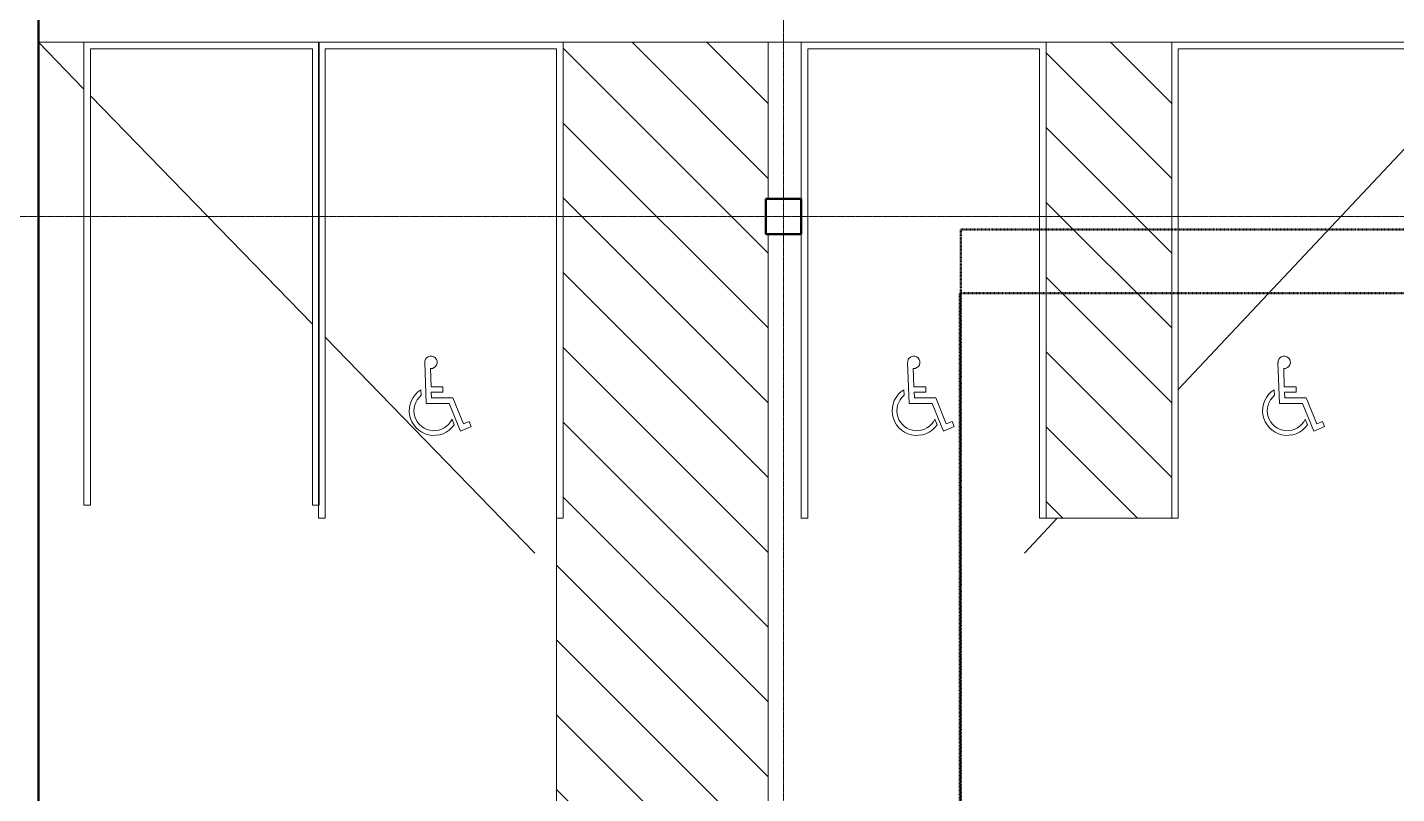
# Model space of a CAD drawing. Header units: inches. Extents: x -4235 to -464, y 9706 to 12365.
# Drawn here: x -3824 to -3203, y 11020 to 11368 of the extents above; entities that cross this region are included whole.
import ezdxf

# ---------------------------------------------------------------- set-up
doc = ezdxf.new("R2010")
doc.units = ezdxf.units.IN
doc.header["$MEASUREMENT"] = 0
doc.linetypes.add('Dash 1_16_', pattern=[0.125, 0.0625, -0.0625])
doc.linetypes.add('Grid Line 1_2_', pattern=[0.875, 0.5, -0.125, 0.125, -0.125])
for name, color, linetype, lineweight in [('0-1', 7, 'Continuous', 5), ('0-2', 7, 'Continuous', 9), ('A-DETL-MEDM-1', 90, 'Continuous', 20), ('A-FLOR-1', 7, 'Continuous', 9), ('A-FLOR-4', 71, 'Continuous', 13), ('A-FLOR-PATT-1', 9, 'Continuous', 9), ('A-GENM-1', 7, 'Continuous', 9), ('C-PROP-LINE-1', 91, 'Dash 1_16_', 50), ('S-COLS', 52, 'Continuous', 9), ('S-COLS-1', 52, 'Continuous', 50), ('S-FNDN-5', 32, 'Continuous', 50), ('S-GRID-1', 1, 'Grid Line 1_2_', 9)]:
    doc.layers.add(name, color=color, linetype=linetype, lineweight=lineweight)

# ---------------------------------------------------------------- blocks, each defined once
blk = doc.blocks.new('Parking_Stall_Multiple - STANDARD-2217643-BACKGROUND - BASEMENT')
at = {"layer": 'A-GENM-1'}
for p, q in [((210, 0), (0, 0)), ((0, 0), (0, -106.67)), ((210, -3), (210, 0)), ((3, -103.67), (3, -3)), ((3, -3), (210, -3)), ((210, -103.67), (3, -103.67)), ((210, -106.67), (210, -103.67)), ((0, -106.67), (210, -106.67))]:
    blk.add_line(p, q, dxfattribs=at)
blk = doc.blocks.new('Parking_Stall_Multiple - ADA-1919661-BACKGROUND - BASEMENT')
at = {"layer": 'A-GENM-1'}
for p, q in [((216, 111), (0, 111)), ((0, 111), (0, 0)), ((3, 3), (3, 108)), ((3, 108), (216, 108)), ((216, 108), (216, 111)), ((216, 3), (3, 3)), ((216, 0), (216, 3)), ((0, 0), (71, 0)), ((87, 0), (216, 0))]:
    blk.add_line(p, q, dxfattribs=at)
blk = doc.blocks.new('Parking_Stall_Multiple - ADA-VAN-2088509-BACKGROUND - BASEMENT')
at = {"layer": 'A-GENM-1'}
for p, q in [((216, 111), (0, 111)), ((0, 111), (0, 0)), ((3, 3), (3, 108)), ((3, 108), (216, 108)), ((216, 108), (216, 111)), ((216, 3), (3, 3)), ((216, 0), (216, 3)), ((0, 0), (216, 0))]:
    blk.add_line(p, q, dxfattribs=at)
blk = doc.blocks.new('CTR - 1st Phase - Common Walls_rvt-1-BACKGROUND - BASEMENT')
at = {"layer": 'A-FLOR-PATT-1'}
h = blk.add_hatch(dxfattribs=at)
h.set_pattern_fill('FP_2', color=256, style=0, pattern_type=2)
h.set_pattern_definition([(315, (-3536.324, 10906.164), (16.9706, 16.9706), [])])
h.paths.add_polyline_path([(-3488.32, 10451.14), (-3488.32, 10459.19), (-3489.32, 10459.19), (-3489.32, 10475.19), (-3488.32, 10475.19), (-3488.32, 10808.19), (-3489.32, 10808.19), (-3489.32, 10824.19), (-3488.32, 10824.19), (-3488.32, 11274.19), (-3489.32, 11274.19), (-3489.32, 11290.19), (-3488.32, 11290.19), (-3488.32, 11361.19), (-3581.32, 11361.19), (-3581.32, 11145.19), (-3584.32, 11145.19), (-3584.32, 10875.19), (-3583.82, 10875.19), (-3583.82, 10455.19), (-3584.32, 10455.19), (-3584.32, 10451.14), (-3583.82, 10451.14)], flags=0)
h = blk.add_hatch(dxfattribs=at)
h.set_pattern_fill('FP_3', color=256, style=0, pattern_type=2)
h.set_pattern_definition([(315, (-3353.324, 10906.164), (16.9706, 16.9706), [])])
h.paths.add_polyline_path([(-3362.32, 11145.19), (-3305.32, 11145.19), (-3305.32, 11361.19), (-3362.32, 11361.19), (-3362.32, 11193.19)], flags=0)
at = {"layer": 'A-DETL-MEDM-1'}
for p, q in [((-3643.4, 11197.31), (-3644.12, 11215.93)), ((-3424.4, 11197.31), (-3425.12, 11215.93)), ((-3256.4, 11197.31), (-3257.12, 11215.93)), ((-3641.52, 11213.15), (-3641.23, 11204.89)), ((-3422.52, 11213.15), (-3422.23, 11204.89)), ((-3254.52, 11213.15), (-3254.23, 11204.89)), ((-3645.66, 11201), (-3645.81, 11203.42)), ((-3641.23, 11204.89), (-3635.82, 11204.89)), ((-3635.82, 11204.89), (-3635.82, 11202.41)), ((-3426.66, 11201), (-3426.81, 11203.42)), ((-3422.23, 11204.89), (-3416.82, 11204.89)), ((-3416.82, 11204.89), (-3416.82, 11202.41)), ((-3258.66, 11201), (-3258.81, 11203.42)), ((-3254.23, 11204.89), (-3248.82, 11204.89)), ((-3248.82, 11204.89), (-3248.82, 11202.41)), ((-3633.02, 11197.31), (-3643.4, 11197.31)), ((-3635.82, 11202.41), (-3641.14, 11202.41)), ((-3641.14, 11202.41), (-3641, 11199.79)), ((-3641, 11199.79), (-3631.35, 11199.79)), ((-3627.88, 11184.77), (-3633.02, 11197.31)), ((-3631.35, 11199.79), (-3626.53, 11188.01)), ((-3414.02, 11197.31), (-3424.4, 11197.31)), ((-3416.82, 11202.41), (-3422.14, 11202.41)), ((-3422.14, 11202.41), (-3422, 11199.79)), ((-3422, 11199.79), (-3412.35, 11199.79)), ((-3408.88, 11184.77), (-3414.02, 11197.31)), ((-3412.35, 11199.79), (-3407.53, 11188.01)), ((-3246.02, 11197.31), (-3256.4, 11197.31)), ((-3248.82, 11202.41), (-3254.14, 11202.41)), ((-3254.14, 11202.41), (-3254, 11199.79)), ((-3254, 11199.79), (-3244.35, 11199.79)), ((-3240.88, 11184.77), (-3246.02, 11197.31)), ((-3244.35, 11199.79), (-3239.53, 11188.01)), ((-3630.7, 11187.64), (-3631.71, 11190.14)), ((-3623, 11186.77), (-3627.88, 11184.77)), ((-3626.53, 11188.01), (-3623.95, 11189.07)), ((-3623.95, 11189.07), (-3623, 11186.77)), ((-3411.7, 11187.64), (-3412.71, 11190.14)), ((-3404, 11186.77), (-3408.88, 11184.77)), ((-3407.53, 11188.01), (-3404.95, 11189.07)), ((-3404.95, 11189.07), (-3404, 11186.77)), ((-3243.7, 11187.64), (-3244.71, 11190.14)), ((-3236, 11186.77), (-3240.88, 11184.77)), ((-3239.53, 11188.01), (-3236.95, 11189.07)), ((-3236.95, 11189.07), (-3236, 11186.77))]:
    blk.add_line(p, q, dxfattribs=at)
for centre, radius, start, end in [((-3641.29, 11215.97), 2.82, 265.22214, 186.53306), ((-3422.29, 11215.97), 2.82, 265.22214, 186.53306), ((-3254.29, 11215.97), 2.82, 265.22214, 186.53306), ((-3639.92, 11193.98), 11.19, 121.7672, 325.45532), ((-3420.92, 11193.98), 11.19, 121.7672, 325.45532), ((-3252.92, 11193.98), 11.19, 121.7672, 325.45532), ((-3639.92, 11193.98), 9.06, 129.29327, 334.87357), ((-3420.92, 11193.98), 9.06, 129.29327, 334.87357), ((-3252.92, 11193.98), 9.06, 129.29327, 334.87357)]:
    blk.add_arc(centre, radius, start, end, dxfattribs=at)
at = {"layer": 'A-FLOR-1'}
for p, q in [((-3488.32, 11361.19), (-3581.32, 11361.19)), ((-3488.32, 11290.19), (-3488.32, 11361.19)), ((-3305.32, 11361.19), (-3362.32, 11361.19)), ((-3488.32, 10824.19), (-3488.32, 11274.19)), ((-3584.32, 11145.19), (-3584.32, 10875.19)), ((-3362.32, 11145.19), (-3305.32, 11145.19))]:
    blk.add_line(p, q, dxfattribs=at)
at = {"layer": '0-2'}
for name, p, rotation in [('Parking_Stall_Multiple - STANDARD-2217643-BACKGROUND - BASEMENT', (-3692.02, 11361.19), 270.0000000000005), ('Parking_Stall_Multiple - ADA-VAN-2088509-BACKGROUND - BASEMENT', (-3692.32, 11361.19), 269.9999999999978), ('Parking_Stall_Multiple - ADA-1919661-BACKGROUND - BASEMENT', (-3473.32, 11361.19), 269.9999999999978), ('Parking_Stall_Multiple - ADA-VAN-2088509-BACKGROUND - BASEMENT', (-3305.32, 11361.19), 269.9999999999978)]:
    blk.add_blockref(name, p, dxfattribs=dict(at, rotation=rotation))
blk = doc.blocks.new('Concrete-Rectangular-Column - ONE-1856735-BACKGROUND - BASEMENT')
at = {"layer": 'S-COLS-1'}
for p, q in [((8, 8), (-8, 8)), ((-8, 8), (-8, -8)), ((8, -8), (8, 8)), ((-8, -8), (8, -8))]:
    blk.add_line(p, q, dxfattribs=at)
blk = doc.blocks.new('Family - ___-2835860-BACKGROUND - BASEMENT')
at = {"layer": 'C-PROP-LINE-1'}
for p, q in [((-2067.92, 11247.39), (-3401.42, 11247.39)), ((-3401.42, 11247.39), (-3401.42, 10851.39))]:
    blk.add_line(p, q, dxfattribs=at)
blk = doc.blocks.new('Family - ___-2835903-BACKGROUND - BASEMENT')
at = {"layer": 'C-PROP-LINE-1'}
for p, q in [((-2096.82, 11276.29), (-3400.92, 11276.29)), ((-3400.92, 11276.29), (-3400.92, 10822.49))]:
    blk.add_line(p, q, dxfattribs=at)
blk = doc.blocks.new('Family - ___-2835932-BACKGROUND - BASEMENT')
at = {"layer": 'C-PROP-LINE-1'}
for p, q in [((-2067.92, 11247.39), (-3401.42, 11247.39)), ((-3401.42, 11247.39), (-3401.42, 10851.39))]:
    blk.add_line(p, q, dxfattribs=at)

msp = doc.modelspace()

# ---------------------------------------------------------------- linework, layer by layer
at = {"layer": 'A-FLOR-4'}
for p, q in [((-3798.69, 11339.94), (-3819.32, 11361.19)), ((-3798.69, 11361.19), (-3819.32, 11361.19)), ((-3473.32, 11361.19), (-3581.32, 11361.19)), ((-3305.32, 11361.19), (-3362.32, 11361.19)), ((-3695.02, 11233.21), (-3795.69, 11336.85)), ((-3302.32, 11203.68), (-3197.32, 11315.43)), ((-3594.22, 11129.42), (-3689.32, 11227.34)), ((-3372.11, 11129.42), (-3357.29, 11145.19))]:
    msp.add_line(p, q, dxfattribs=at)
at = {"layer": 'S-FNDN-5'}
msp.add_line((-3819.32, 10265.18), (-3819.32, 12077.19), dxfattribs=at)
at = {"layer": 'S-GRID-1'}
for p, q in [((-3481.32, 9836.18), (-3481.32, 12299.84)), ((-464.45, 11282.19), (-4185.7, 11282.19))]:
    msp.add_line(p, q, dxfattribs=at)

# ---------------------------------------------------------------- block references
at = {"layer": '0-1'}
msp.add_blockref('CTR - 1st Phase - Common Walls_rvt-1-BACKGROUND - BASEMENT', (0, 0), dxfattribs=at)
at = {"layer": 'C-PROP-LINE-1'}
for name in ['Family - ___-2835860-BACKGROUND - BASEMENT', 'Family - ___-2835932-BACKGROUND - BASEMENT', 'Family - ___-2835903-BACKGROUND - BASEMENT']:
    msp.add_blockref(name, (0, 0), dxfattribs=at)
at = {"layer": 'S-COLS'}
msp.add_blockref('Concrete-Rectangular-Column - ONE-1856735-BACKGROUND - BASEMENT', (-3481.32, 11282.19), dxfattribs=at)

doc.saveas('drawing.dxf')
